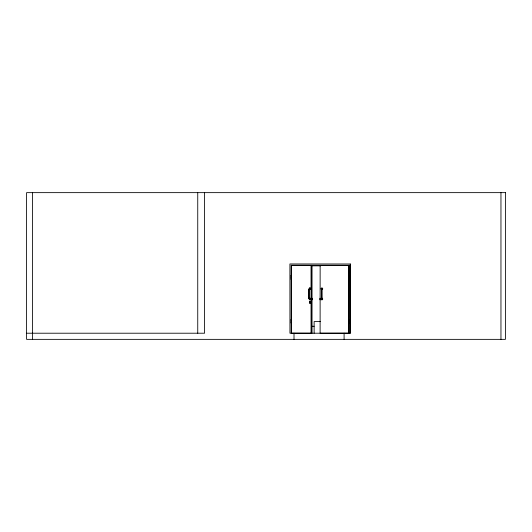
<?xml version="1.0" encoding="UTF-8"?>
<svg xmlns="http://www.w3.org/2000/svg" width="532" height="532" viewBox="0 0 532 532"><rect width="100%" height="100%" fill="white"/><g stroke="black" fill="none" stroke-linecap="round" stroke-linejoin="round"><path stroke-width="0.8" d="M309.504 288.969L309.996 288.357L310.196 289.056M309.724 289.076L309.996 288.357M309.903 299.077L309.524 299.303L309.518 298.931M309.644 302.515L310.036 302.189M291.656 320.204L291.676 320.124M322.153 288.843L321.587 288.61L322.06 288.883M321.647 298.891L322.093 299.011M310.096 302.515L309.591 302.515M309.471 299.117L309.817 299.41L310.023 298.904M291.483 265.535L312.038 265.535L312.038 333.212L291.456 333.172L291.45 265.501L291.45 275.782L291.077 275.802M321.561 298.725L321.853 299.423L322.146 298.725M322.02 299.183C320.916 298.405 322.439 299.789 321.913 298.785M309.95 289.056L309.551 288.763L310.276 288.763M309.664 298.718C310.814 298.246 309.797 300.367 309.664 298.804M348.773 275.782L348.773 265.501L348.739 333.212M349.012 265.262L291.144 265.195L291.21 333.212M350.275 263.998L289.913 263.965L289.947 333.212L350.309 333.212L350.309 263.965L350.275 333.212M309.577 298.658L309.923 298.725M321.96 289.162C323.09 288.244 320.616 288.244 321.747 289.162M312.218 265.501L348.773 265.501M312.311 265.84L320.523 265.84M291.024 275.782L291.529 275.782M348.493 275.782L348.985 275.782L348.533 275.802M291.024 276.467L291.609 276.5M348.493 276.5L348.985 276.467M291.024 277.219L291.609 277.185M348.493 277.185L348.985 277.185M291.024 277.904L291.609 277.937M348.493 277.937L348.985 277.937M291.024 278.655L291.583 278.535M348.493 278.622L348.985 278.622M291.024 279.333L291.529 279.333M348.493 279.333L348.985 279.333M322.093 288.763L321.647 288.883M311.213 298.193L311.925 298.193L311.905 299.902L311.213 299.902M320.111 298.193L320.111 299.902M311.785 298.552L311.433 298.532L311.433 299.563L311.785 299.543M309.524 302.429L310.469 302.429M291.024 319.406L291.529 319.406M348.493 319.406L348.985 319.406M291.024 320.091L291.609 320.124M348.493 320.124L348.985 320.124M291.024 320.843L291.609 320.809M348.493 320.843L348.985 320.809M291.024 321.528L291.609 321.561M348.493 321.561L348.985 321.561M320.643 321.594L314.126 321.594L314.126 333.212M291.024 322.279L291.676 322.246M348.493 322.279L348.985 322.246M291.024 322.957L291.529 322.957M348.493 322.957L348.985 322.957M311.685 326.269L314.126 326.269M348.739 333.172L320.111 333.212L320.144 265.568M26.6 333.212L204.581 333.212L204.581 192.644M309.83 288.557L309.744 289.042M321.993 288.524L321.714 289.002M500.958 192.644L500.958 339.356M349.078 265.195L349.012 333.212M348.773 279.333L348.773 319.406M348.773 322.957L348.773 333.212M348.633 275.782L348.633 279.333M348.633 319.406L348.633 322.957M344.098 333.212L344.098 339.356M322.093 289.095L322.133 298.685M311.805 298.193L311.805 299.902M311.725 298.532L311.679 299.563M311.566 298.552L311.566 299.543M311.306 298.193L311.333 299.902M309.996 301.744A0.685 0.472 -90 0 1 310.402 302.768A0.685 0.472 -90 0 1 309.584 302.768A0.685 0.472 -90 0 1 309.996 301.744A0.685 0.472 -90 0 1 310.203 302.914A0.685 0.472 -90 0 1 309.418 302.608A0.685 0.472 -90 0 1 309.99 301.77L309.996 303.114M308.52 289.082L308.52 298.698M294.01 333.212L294.01 339.356M291.45 279.333L291.45 319.406M291.45 322.957L291.45 333.212M197.744 192.644L197.744 333.212M32.405 192.644L32.405 339.356M321.634 289.588A0.851 0.851 0 0 1 321.155 288.278A0.851 0.851 0 0 1 322.552 288.278A0.851 0.851 0 0 1 322.073 289.588M322.073 298.186A0.851 0.851 0 0 1 322.552 299.503A0.851 0.851 0 0 1 321.155 299.503A0.851 0.851 0 0 1 321.634 298.186M309.425 288.543A0.851 0.592 -90 0 1 310.289 288.025A0.851 0.592 -90 0 1 310.409 289.368A0.851 0.592 -90 0 1 309.484 289.195M309.425 298.791A0.851 0.592 -90 0 1 310.329 298.312A0.851 0.592 -90 0 1 310.329 299.716A0.851 0.592 -90 0 1 309.425 299.237M311.22 265.535L311.22 333.212L311.22 265.535M505.4 192.644L26.6 192.644L26.6 339.356L505.4 339.356L505.4 192.644M320.211 298.532L320.211 299.563L320.211 298.532M309.996 302.256L309.797 302.602L309.943 302.256M321.614 298.685L321.614 289.095L321.574 298.685M309.079 298.671L309.079 289.109L309.039 298.671M310.256 289.189A0.851 0.592 -90 0 0 309.744 287.912A0.851 0.592 -90 0 0 309.238 289.189A0.851 0.592 -90 0 0 310.256 289.189M310.163 299.616A0.851 0.592 -90 0 0 309.897 298.186A0.851 0.592 -90 0 0 309.178 299.237A0.851 0.592 -90 0 0 310.163 299.616"/></g></svg>
